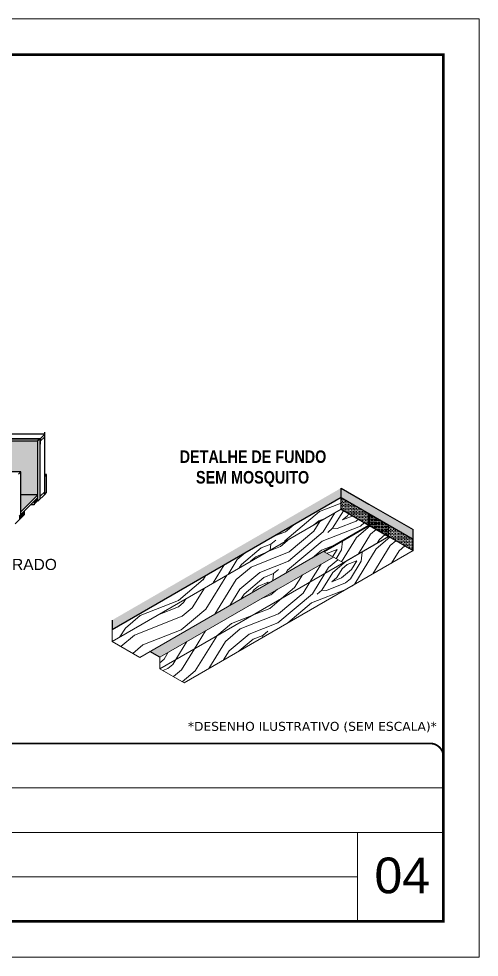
# Model space of a CAD drawing. Extents: x 2216 to 8470, y 226 to 4722.
# Drawn here: x 7941 to 8456, y 3672 to 4722 of the extents above; entities that cross this region are included whole.
import ezdxf
from ezdxf.enums import TextEntityAlignment as Align

# ---------------------------------------------------------------- set-up
doc = ezdxf.new("R2010")
doc.units = 0
doc.linetypes.add('CONTINUO', pattern=[0])
doc.linetypes.add('DASHED', pattern=[0.75, 0.5, -0.25])
for name, color, linetype, lineweight in [('CARIMBO', 255, 'Continuous', 9), ('Demarcação 1', 251, 'Continuous', 9), ('Folhas', 255, 'Continuous', 9), ('fundo', 100, 'Continuous', 9), ('Madeira', 126, 'Continuous', 18), ('SARRAFO DE PRESSAO', 251, 'DASHED', 9)]:
    doc.layers.add(name, color=color, linetype=linetype, lineweight=lineweight)
for name, color, linetype in [('HACHURA MADEIRAS', 1, 'Continuous'), ('material do compensado', 7, 'Continuous'), ('texto', 7, 'Continuous')]:
    doc.layers.add(name, color=color, linetype=linetype)
doc.styles.add('ARIAL', font='arial.ttf')
doc.styles.add('CESAR1', font='arial.ttf', dxfattribs={"oblique": 15})
doc.styles.add('ROMANC', font='techb___.ttf', dxfattribs={"height": 2.5})
doc.styles.add('stylellllll', font='verdana.ttf', dxfattribs={"height": 2})
pattern_1 = [(355, (-41362.99, 1324.26), (111.07494, 93.20294), [5.12645, -97.40264]), (85, (-41319, 1356.44), (-93.20294, 111.07494), [10.2529, -92.27619]), (40, (-41340.32, 1348.01), (8.936, 102.13894), [7.24881, -21.74642, 7.24881, -14.497615, 50.751904, -43.50449]), (40, (-41368.54, 1319.605), (8.936, 102.13894), [7.24983, -14.49967, 7.24983, -115.99871]), (40, (-41331.9, 1326.69), (8.936, 102.13894), [7.24983, -137.7482]), (40, (-41322.13, 1320.69), (8.936, 102.13894), [7.24983, -137.7482]), (40, (-41336.56, 1332.245), (8.936, 102.13894), [7.24983, -137.7482]), (40, (-41341.22, 1337.8), (8.936, 102.13894), [14.49967, -130.49838]), (40, (-41308.98, 1412.17), (8.936, 102.13894), [14.49967, -130.49838]), (40, (-41350.984, 1343.8), (8.936, 102.13894), [28.99933, -115.99871]), (40, (-41355.644, 1349.35), (8.936, 102.13894), [28.99933, -115.99871]), (40, (-41286.57, 1374.186), (8.936, 102.13894), [28.99933, -115.99871]), (40, (-41359.86, 1360.01), (8.936, 102.13894), [21.7497, -123.24834]), (40, (-41378.945, 1377.12), (8.936, 102.13894), [21.7497, -123.24834]), (40, (-41369.625, 1366.014), (8.936, 102.13894), [21.7497, -123.24834]), (40, (-41300.554, 1390.85), (8.936, 102.13894), [36.24951, -108.74853]), (40, (-41310.32, 1396.85), (8.936, 102.13894), [36.24951, -108.74853]), (40, (-41302.34, 1370.42), (8.936, 102.13894), [50.74931, -94.24873]), (21.56505, (-41351.88, 1333.585), (102.138945, -8.936), [11.4631, -217.79893]), (21.56505, (-41328.77, 1362.44), (102.138945, -8.936), [11.4631, -217.79893]), (21.56505, (-41334.77, 1352.673), (102.138945, -8.936), [11.4631, -217.79893]), (21.56505, (-41357.88, 1323.82), (102.138945, -8.936), [22.9262, -206.33583]), (21.56505, (-41333.43, 1367.994), (102.138945, -8.936), [34.3893, -194.87273]), (21.56505, (-41343.196, 1373.994), (102.138945, -8.936), [45.8524, -183.40963]), (21.56505, (-41352.964, 1379.995), (102.138945, -8.936), [45.8524, -183.40963]), (21.56505, (-41365.604, 1411.977), (102.138945, -8.936), [45.8524, -183.40963]), (21.56505, (-41366.497, 1401.763), (102.138945, -8.936), [57.3155, -171.94653]), (21.56505, (-41362.284, 1391.1), (102.138945, -8.936), [57.3155, -171.94653]), (58.43495, (-41330.11, 1347.12), (8.936, 102.138945), [11.4631, -217.79893]), (58.43495, (-41346.324, 1338.245), (8.936, 102.138945), [11.4631, -217.79893]), (58.43495, (-41362.985, 1324.265), (8.936, 102.138945), [22.9262, -206.33583]), (58.43495, (-41331.003, 1336.905), (8.936, 102.138945), [22.9262, -206.33583]), (58.43495, (-41373.646, 1320.05), (8.936, 102.138945), [34.3893, -194.87273]), (58.43495, (-41383.86, 1320.945), (8.936, 102.138945), [45.8524, -183.40963]), (58.43495, (-41291.49, 1318.01), (8.936, 102.138945), [45.8524, -183.40963]), (58.43495, (-41326.343, 1331.35), (8.936, 102.138945), [45.8524, -183.40963]), (58.43495, (-41306.81, 1319.35), (8.936, 102.138945), [57.3155, -171.94653]), (58.43495, (-41316.576, 1325.35), (8.936, 102.138945), [57.3155, -171.94653])]
pattern_2 = [(0, (-30470.4682, -6429.6865), (0.82275303, 1.645506056), [0, -1.645506056])]

# ---------------------------------------------------------------- blocks, each defined once
blk = doc.blocks.new('9999999999')
at = {"color": 30, "linetype": 'CONTINUO'}
for p, q in [((98564.6, 34379.6), (99584, 34379.6)), ((98564.6, 34329.8), (99488, 34329.8)), ((99584, 34329.8), (99488, 34329.8)), ((99488, 34329.8), (99488, 34230.2)), ((98564.6, 34280), (99488, 34280))]:
    blk.add_line(p, q, dxfattribs=at)
at = {"color": 30, "linetype": 'CONTINUO', "const_width": 2}
blk.add_lwpolyline([(99584, 34230.2), (99584, 34414.4, 0.414214), (99569, 34429.4), (98229, 34429.4, 0.414214), (98214, 34414.4), (98214, 34245.2, 0.414214), (98229, 34230.2), (99584, 34230.2)], format="xyb", dxfattribs=at)
at = {"layer": 'Folhas'}
blk.add_lwpolyline([(98139, 34190.2), (99624, 34190.2), (99624, 35240.2), (98139, 35240.2)], close=True, dxfattribs=at)
at = {"layer": 'Folhas', "color": 30, "const_width": 3}
blk.add_lwpolyline([(98214, 34230.2), (99584, 34230.2), (99584, 35200.2), (98214, 35200.2)], close=True, dxfattribs=at)

msp = doc.modelspace()

# ---------------------------------------------------------------- hatches: boundary and pattern name
at = {"linetype": 'ByBlock', "ltscale": 2}
msp.add_hatch(color=256, dxfattribs=at).paths.add_polyline_path([(7972.41, 4211.92), (7970.4, 4211.92), (7970.4, 4209.68)])
for points in [[(7962.78, 4182.13), (7962.78, 4186.32), (7958.55, 4182.13), (7958.55, 4177.93)], [(7947.62, 4171.28), (7941.63, 4165.35), (7941.63, 4161.15), (7947.62, 4167.09)]]:
    msp.add_hatch(color=256).paths.add_polyline_path(points)
at = {"layer": 'Demarcação 1'}
for points in [[(7531.07, 4192.96), (7553, 4214.89), (7943.57, 4214.89), (7943.57, 4189.27), (7962.78, 4189.27), (7962.78, 4249.43), (7531.07, 4249.43)], [(7943.57, 4189.27), (7943.57, 4170.21), (7962.78, 4189.27)]]:
    msp.add_hatch(color=256, dxfattribs=at).paths.add_polyline_path(points)
at = {"layer": 'fundo'}
h = msp.add_hatch(color=252, dxfattribs=at)
h.dxf.hatch_style = 1
h.paths.add_polyline_path([(8045.68, 4048.93), (8045.68, 4038.28), (8301.82, 4186.16), (8301.82, 4196.82)])
h = msp.add_hatch(color=252, dxfattribs=at)
h.dxf.hatch_style = 1
h.paths.add_polyline_path([(8332.9, 4178.88), (8301.82, 4196.82), (8301.82, 4186.16), (8332.9, 4168.22), (8382.24, 4139.74), (8382.24, 4150.39)])
h = msp.add_hatch(color=252, dxfattribs=at)
h.dxf.hatch_style = 1
h.paths.add_polyline_path([(8293.19, 4119.42), (8282.82, 4125.41), (8282.82, 4126.29), (8088.03, 4013.82), (8098.95, 4007.52)])
at = {"layer": 'HACHURA MADEIRAS'}
h = msp.add_hatch(dxfattribs=at)
h.set_pattern_fill('DOTS', scale=1.036539)
h.set_pattern_definition(pattern_2)
h.paths.add_polyline_path([(8332.9, 4155.2), (8332.9, 4168.22), (8301.82, 4186.16), (8301.82, 4173.14)])
h = msp.add_hatch(dxfattribs=at)
h.set_pattern_fill('DOTS', scale=1.036539)
h.set_pattern_definition(pattern_2)
h.paths.add_polyline_path([(8333.66, 4167.78), (8333.66, 4154.76), (8354.8, 4142.56), (8354.8, 4155.58)])
h = msp.add_hatch(dxfattribs=at)
h.set_pattern_fill('DOTS', scale=1.036539)
h.set_pattern_definition(pattern_2)
h.paths.add_polyline_path([(8355.1, 4155.41), (8355.1, 4142.38), (8382.24, 4126.71), (8382.24, 4139.74)])
at = {"layer": 'Madeira'}
h = msp.add_hatch(dxfattribs=at)
h.set_pattern_fill('PATRON00077', color=256, scale=102.529099, angle=355, pattern_type=2)
h.set_pattern_definition(pattern_1)
h.paths.add_polyline_path([(8045.68, 4038.28), (8045.68, 4025.26), (8301.82, 4173.14), (8301.82, 4186.16)])
h = msp.add_hatch(dxfattribs=at)
h.set_pattern_fill('PATRON00077', color=256, scale=102.529099, angle=355, pattern_type=2)
h.set_pattern_definition([(355, (-10260.47, -67916.3), (111.07494, 93.20294), [5.12645, -97.40264]), (85, (-10216.48, -67884.13), (-93.20294, 111.07494), [10.25291, -92.27619]), (40, (-10237.805, -67892.56), (8.936, 102.138945), [7.248807, -21.74642, 7.248807, -14.497615, 50.751904, -43.504487]), (40, (-10266.02, -67920.965), (8.936, 102.138945), [7.24983, -14.499665, 7.24983, -115.99871]), (40, (-10229.38, -67913.88), (8.936, 102.138945), [7.24983, -137.74821]), (40, (-10219.61, -67919.88), (8.936, 102.138945), [7.24983, -137.74821]), (40, (-10234.04, -67908.325), (8.936, 102.138945), [7.24983, -137.74821]), (40, (-10238.7, -67902.77), (8.936, 102.138945), [14.49967, -130.49838]), (40, (-10206.46, -67828.4), (8.936, 102.138945), [14.49967, -130.49838]), (40, (-10248.466, -67896.77), (8.936, 102.138945), [28.99933, -115.99871]), (40, (-10253.126, -67891.22), (8.936, 102.138945), [28.99933, -115.99871]), (40, (-10184.055, -67866.38), (8.936, 102.138945), [28.99933, -115.99871]), (40, (-10257.34, -67880.556), (8.936, 102.138945), [21.7497, -123.24834]), (40, (-10276.43, -67863.45), (8.936, 102.138945), [21.7497, -123.24834]), (40, (-10267.11, -67874.556), (8.936, 102.138945), [21.7497, -123.24834]), (40, (-10198.036, -67849.72), (8.936, 102.138945), [36.24951, -108.74853]), (40, (-10207.8, -67843.72), (8.936, 102.138945), [36.24951, -108.74853]), (40, (-10199.82, -67870.15), (8.936, 102.138945), [50.74931, -94.24873]), (21.56505, (-10249.36, -67906.984), (102.138945, -8.936), [11.4631, -217.79893]), (21.56505, (-10226.25, -67878.13), (102.138945, -8.936), [11.4631, -217.79893]), (21.56505, (-10232.25, -67887.897), (102.138945, -8.936), [11.4631, -217.79893]), (21.56505, (-10255.36, -67916.75), (102.138945, -8.936), [22.9262, -206.33583]), (21.56505, (-10230.91, -67872.576), (102.138945, -8.936), [34.3893, -194.87273]), (21.56505, (-10240.68, -67866.576), (102.138945, -8.936), [45.8524, -183.40963]), (21.56505, (-10250.445, -67860.575), (102.138945, -8.936), [45.8524, -183.40963]), (21.56505, (-10263.086, -67828.593), (102.138945, -8.936), [45.8524, -183.40963]), (21.56505, (-10263.98, -67838.807), (102.138945, -8.936), [57.31551, -171.94653]), (21.56505, (-10259.766, -67849.468), (102.138945, -8.936), [57.31551, -171.94653]), (58.43495, (-10227.59, -67893.45), (8.936, 102.138945), [11.4631, -217.79893]), (58.43495, (-10243.806, -67902.324), (8.936, 102.138945), [11.4631, -217.79893]), (58.43495, (-10260.467, -67916.305), (8.936, 102.138945), [22.9262, -206.33583]), (58.43495, (-10228.485, -67903.665), (8.936, 102.138945), [22.9262, -206.33583]), (58.43495, (-10271.13, -67920.52), (8.936, 102.138945), [34.3893, -194.87273]), (58.43495, (-10281.34, -67919.624), (8.936, 102.138945), [45.8524, -183.40963]), (58.43495, (-10188.97, -67922.56), (8.936, 102.138945), [45.8524, -183.40963]), (58.43495, (-10223.825, -67909.22), (8.936, 102.138945), [45.8524, -183.40963]), (58.43495, (-10204.29, -67921.22), (8.936, 102.138945), [57.31551, -171.94653]), (58.43495, (-10214.06, -67915.22), (8.936, 102.138945), [57.31551, -171.94653])])
h.paths.add_polyline_path([(8045.68, 4025.26), (8076.76, 4007.31), (8332.9, 4155.2), (8301.82, 4173.14)])
h = msp.add_hatch(dxfattribs=at)
h.set_pattern_fill('PATRON00077', color=256, scale=102.529099, angle=355, pattern_type=2)
h.set_pattern_definition([(355, (-41384.95, 1337), (111.07494, 93.20294), [5.12645, -97.40264]), (85, (-41340.97, 1369.18), (-93.20294, 111.07494), [10.2529, -92.27619]), (40, (-41362.29, 1360.75), (8.936, 102.13894), [7.24881, -21.74642, 7.24881, -14.497615, 50.751904, -43.50449]), (40, (-41390.5, 1332.344), (8.936, 102.13894), [7.24983, -14.49967, 7.24983, -115.99871]), (40, (-41353.86, 1339.43), (8.936, 102.13894), [7.24983, -137.7482]), (40, (-41344.094, 1333.43), (8.936, 102.13894), [7.24983, -137.7482]), (40, (-41358.52, 1344.984), (8.936, 102.13894), [7.24983, -137.7482]), (40, (-41363.18, 1350.54), (8.936, 102.13894), [14.49967, -130.49838]), (40, (-41330.945, 1424.91), (8.936, 102.13894), [14.49967, -130.49838]), (40, (-41372.95, 1356.54), (8.936, 102.13894), [28.99933, -115.99871]), (40, (-41377.61, 1362.09), (8.936, 102.13894), [28.99933, -115.99871]), (40, (-41308.54, 1386.926), (8.936, 102.13894), [28.99933, -115.99871]), (40, (-41381.82, 1372.75), (8.936, 102.13894), [21.7497, -123.24834]), (40, (-41400.91, 1389.86), (8.936, 102.13894), [21.7497, -123.24834]), (40, (-41391.59, 1378.75), (8.936, 102.13894), [21.7497, -123.24834]), (40, (-41322.52, 1403.59), (8.936, 102.13894), [36.24951, -108.74853]), (40, (-41332.285, 1409.59), (8.936, 102.13894), [36.24951, -108.74853]), (40, (-41324.305, 1383.16), (8.936, 102.13894), [50.74931, -94.24873]), (21.56505, (-41373.84, 1346.325), (102.138945, -8.936), [11.4631, -217.79893]), (21.56505, (-41350.733, 1375.18), (102.138945, -8.936), [11.4631, -217.79893]), (21.56505, (-41356.734, 1365.41), (102.138945, -8.936), [11.4631, -217.79893]), (21.56505, (-41379.842, 1336.558), (102.138945, -8.936), [22.9262, -206.33583]), (21.56505, (-41355.393, 1380.733), (102.138945, -8.936), [34.3893, -194.87273]), (21.56505, (-41365.16, 1386.733), (102.138945, -8.936), [45.8524, -183.40963]), (21.56505, (-41374.928, 1392.734), (102.138945, -8.936), [45.8524, -183.40963]), (21.56505, (-41387.57, 1424.716), (102.138945, -8.936), [45.8524, -183.40963]), (21.56505, (-41388.46, 1414.5), (102.138945, -8.936), [57.3155, -171.94653]), (21.56505, (-41384.25, 1403.84), (102.138945, -8.936), [57.3155, -171.94653]), (58.43495, (-41352.074, 1359.86), (8.936, 102.138945), [11.4631, -217.79893]), (58.43495, (-41368.29, 1350.985), (8.936, 102.138945), [11.4631, -217.79893]), (58.43495, (-41384.95, 1337.004), (8.936, 102.138945), [22.9262, -206.33583]), (58.43495, (-41352.967, 1349.644), (8.936, 102.138945), [22.9262, -206.33583]), (58.43495, (-41395.61, 1332.79), (8.936, 102.138945), [34.3893, -194.87273]), (58.43495, (-41405.824, 1333.685), (8.936, 102.138945), [45.8524, -183.40963]), (58.43495, (-41313.45, 1330.75), (8.936, 102.138945), [45.8524, -183.40963]), (58.43495, (-41348.307, 1344.09), (8.936, 102.138945), [45.8524, -183.40963]), (58.43495, (-41328.773, 1332.09), (8.936, 102.138945), [57.3155, -171.94653]), (58.43495, (-41338.54, 1338.09), (8.936, 102.138945), [57.3155, -171.94653])])
h.paths.add_polyline_path([(8303.96, 4113.21), (8354.8, 4142.56), (8333.14, 4155.12), (8282.82, 4125.41)])
h = msp.add_hatch(dxfattribs=at)
h.set_pattern_fill('PATRON00077', color=256, scale=102.529099, angle=355, pattern_type=2)
h.set_pattern_definition(pattern_1)
h.paths.add_polyline_path([(8126.1, 3978.84), (8382.24, 4126.71), (8355.1, 4142.38), (8099.05, 3994.55)])
h = msp.add_hatch(dxfattribs=at)
h.set_pattern_fill('PATRON00077', color=256, scale=102.529099, angle=355, pattern_type=2)
h.set_pattern_definition(pattern_1)
h.paths.add_polyline_path([(8304.32, 4113), (8293.04, 4119.51), (8098.89, 4007.48), (8098.95, 3994.5)])

# ---------------------------------------------------------------- linework, layer by layer
for p, q in [((7970.4, 4257.04), (7532.46, 4257.04)), ((7970.4, 4257.04), (7965.35, 4251.99)), ((7970.4, 4191.92), (7970.4, 4259.28)), ((7970.4, 4189.68), (7970.4, 4257.04)), ((7531.07, 4249.43), (7962.78, 4249.43)), ((7533.63, 4251.99), (7965.35, 4251.99)), ((7965.35, 4251.99), (7579.73, 4251.99)), ((7965.35, 4251.99), (7962.78, 4249.43)), ((7962.78, 4182.13), (7962.78, 4249.43)), ((7965.35, 4184.67), (7965.35, 4251.99)), ((7965.35, 4251.99), (7965.35, 4245.84)), ((7943.57, 4214.89), (7553, 4214.89)), ((7943.57, 4163.07), (7943.57, 4214.89)), ((7970.4, 4192.6), (7965.35, 4187.55)), ((7962.78, 4186.32), (7941.63, 4165.35)), ((7962.78, 4189.27), (7943.57, 4170.21)), ((7958.55, 4182.13), (7958.55, 4177.93)), ((7947.62, 4167.09), (7947.62, 4171.28)), ((7958.55, 4177.93), (7954.32, 4177.93))]:
    msp.add_line(p, q)
at = {"linetype": 'ByBlock', "ltscale": 2}
for p, q in [((7970.4, 4254.12), (7965.35, 4249.11)), ((7941.06, 4212.33), (7943.57, 4214.89)), ((7970.4, 4209.68), (7972.41, 4211.92)), ((7972.41, 4211.92), (7970.4, 4211.92)), ((7972.41, 4191.92), (7972.41, 4211.92)), ((7970.4, 4189.68), (7962.78, 4182.13)), ((7970.4, 4189.68), (7972.41, 4191.92)), ((7947.62, 4167.09), (7937.24, 4156.79)), ((7943.57, 4163.07), (7941.06, 4160.58))]:
    msp.add_line(p, q, dxfattribs=at)
at = {"color": 0}
msp.add_line((7962.78, 4189.27), (7943.57, 4189.27), dxfattribs=at)
at = {"layer": 'Madeira'}
for p, q in [((8301.82, 4173.14), (8045.68, 4025.26)), ((8332.9, 4155.2), (8076.76, 4007.31)), ((8333.66, 4154.76), (8282.82, 4125.41)), ((8355.1, 4142.38), (8098.95, 3994.5)), ((8354.8, 4142.56), (8303.96, 4113.21)), ((8382.24, 4126.71), (8126.09, 3978.83)), ((8293.19, 4119.42), (8098.95, 4007.52)), ((8282.82, 4125.41), (8304.26, 4113.03)), ((8045.68, 4025.26), (8045.68, 4038.28)), ((8045.68, 4025.26), (8076.76, 4007.31)), ((8098.95, 3994.5), (8098.95, 4007.52)), ((8098.95, 3994.5), (8126.09, 3978.83))]:
    msp.add_line(p, q, dxfattribs=at)
at = {"layer": 'material do compensado'}
for p, q in [((8301.82, 4173.14), (8301.82, 4196.82)), ((8301.82, 4196.82), (8332.9, 4178.88)), ((8301.82, 4186.16), (8045.68, 4038.28)), ((8301.82, 4186.16), (8332.9, 4168.22)), ((8301.82, 4173.14), (8332.9, 4155.2)), ((8332.9, 4178.88), (8382.24, 4150.39)), ((8332.9, 4168.22), (8382.24, 4139.74)), ((8332.9, 4155.2), (8332.9, 4168.22)), ((8333.66, 4154.76), (8333.66, 4167.78)), ((8333.66, 4154.76), (8354.8, 4142.56)), ((8354.8, 4142.56), (8354.8, 4155.58)), ((8355.1, 4142.38), (8355.1, 4155.41)), ((8382.24, 4126.71), (8382.24, 4150.39)), ((8355.1, 4142.38), (8382.24, 4126.71)), ((8282.82, 4125.41), (8282.82, 4126.29)), ((8045.68, 4048.93), (8045.68, 4038.28)), ((8098.95, 4007.52), (8088.03, 4013.82))]:
    msp.add_line(p, q, dxfattribs=at)

# ---------------------------------------------------------------- block references
at = {"layer": 'SARRAFO DE PRESSAO', "color": 6, "linetype": 'ByBlock'}
msp.add_blockref('9999999999', (-91167.79, -30518.38), dxfattribs=at)

# ---------------------------------------------------------------- texts
at = {"style": 'stylellllll'}
msp.add_text('*DESENHO ILUSTRATIVO (SEM ESCALA)*', height=10, dxfattribs=at).set_placement((8408.77, 3925.15), align=Align.RIGHT)
at = {"layer": 'CARIMBO', "style": 'CESAR1'}
msp.add_text('PAINEL LATERAL ESTRUTURADO', height=12.436, dxfattribs=at).set_placement((7703.05, 4111.31), align=Align.MIDDLE_LEFT)
at = {"layer": 'CARIMBO', "style": 'ARIAL'}
msp.add_text('04', height=40, dxfattribs=at).set_placement((8339.05, 3743.39))
at = {"layer": 'texto', "style": 'ROMANC'}
for s, p in [('DETALHE DE FUNDO ', (8205.5, 4231.89)), ('SEM MOSQUITO', (8202.76, 4208.85))]:
    msp.add_text(s, height=14, dxfattribs=at).set_placement(p, align=Align.MIDDLE_CENTER)

doc.saveas('drawing.dxf')
